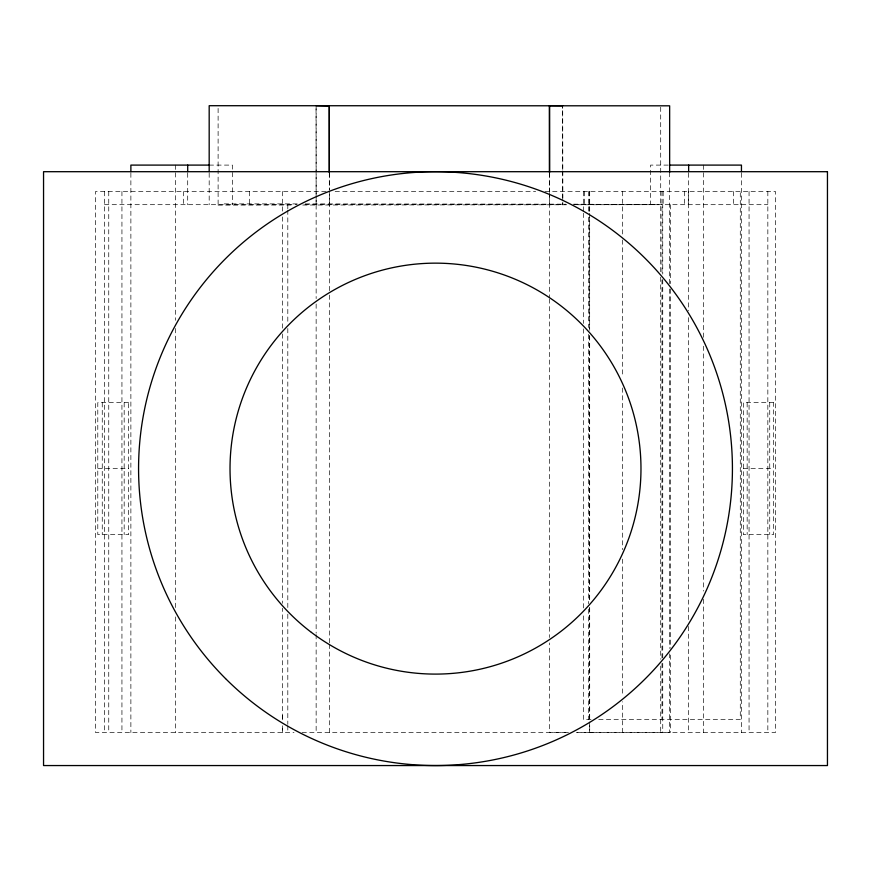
<?xml version="1.0" encoding="UTF-8"?>
<svg xmlns="http://www.w3.org/2000/svg" width="871" height="871" viewBox="0 0 871 871"><rect width="100%" height="100%" fill="white"/><g stroke="black" fill="none" stroke-linecap="round" stroke-linejoin="round"><path stroke-width="0.65" stroke-dasharray="4.36 3.27" d="M282.629 732.565L282.629 725.989M282.64 715.461L282.64 720.72L282.64 608.219M329.336 732.565L329.336 644.181M329.336 642.82L329.336 292.025M329.336 290.664L329.336 191.13L329.325 204.674M589.689 722.005L589.689 732.565L591.017 732.674M589.689 191.544L589.689 211.936M622.678 732.565L622.678 701.71M209.182 165.098L232.35 165.098L232.35 204.685M668.264 165.098L650.604 165.098L650.604 204.685M326.059 191.489L95.56 191.489L95.56 732.565L294.017 732.565M335.106 191.489L535.676 191.489M545.006 191.489L775.44 191.489L775.44 732.565L576.874 732.565M297.218 203.89L222.562 203.89L222.562 204.685M305.286 203.89L565.497 204.162M573.597 204.162L658.944 204.685M104.487 204.685L297.153 204.685M304.915 204.685L566.117 204.685M573.619 204.685L767.841 204.685M218.098 205.11L293.309 205.033M302.705 205.033L568.186 204.772M577.647 204.761L662.744 204.685L662.744 274.071M97.792 468.62L128.636 468.62M743.355 468.62L773.546 468.62M591.028 719.37L583.352 719.37L583.352 614.61M598.747 719.37L740.285 719.37L740.285 191.489M302.052 732.565L568.839 732.565M568.48 732.674L549.492 732.674L549.492 642.929M576.624 732.674L669.647 732.674L669.647 653.805M549.59 204.696L549.579 192.589M316.129 204.685L316.042 105.707M562.753 169.529L562.688 105.707L562.786 204.783L562.775 199.263M562.753 170.792L562.775 198M549.557 173.503L549.579 191.239M329.303 172.469L329.314 190.085M769.735 402.642L769.735 534.609M767.841 191.489L767.841 732.565M749.06 191.489L749.06 732.565M747.155 402.642L747.155 534.609M741.45 173.013L741.45 732.565M733.447 191.489L733.447 204.685M703.398 165.098L703.398 338.013M703.398 346.179L703.398 591.071M703.398 599.237L703.398 732.565M688.645 173.013L688.645 310.805M688.667 317.61L688.645 619.64M688.667 626.445L688.645 732.565M688.308 191.489L688.308 204.685M684.606 191.489L684.606 204.685M670.354 204.685L670.354 283.598M670.354 289.041L670.354 648.209M670.354 655.014L670.354 732.565M669.647 172.447L669.657 283.598M669.657 289.041L669.647 648.362M663.136 191.489L663.136 204.685M662.744 279.515L662.744 657.736M662.744 663.179L662.744 732.565M661.971 191.489L661.971 274.474M661.971 279.918L661.971 658.138M661.971 663.582L661.971 719.37M660.708 107.177L660.708 271.708M660.708 277.152L660.708 659.249M660.708 666.043L660.708 732.674M622.678 191.489L622.678 234.56M622.678 239.993L622.678 377.154M622.678 388.02L622.678 549.612M622.678 559.128L622.678 696.277M589.689 213.297L589.689 330.261M589.689 335.629L589.689 602.362M589.7 607.501L589.711 720.328M589.711 725.772L589.711 732.674M589.384 191.489L589.384 211.893M589.384 217.336L589.384 330.261M589.384 335.705L589.384 602.362M589.384 607.806L589.384 719.37M588.535 191.489L588.535 211.893M588.535 217.336L588.535 327.54M588.535 334.344L588.535 603.723M588.535 609.167L588.535 719.37M584.506 191.489L584.506 204.685M583.352 191.489L583.352 211.893M583.352 213.253L583.352 323.457M583.352 328.9L583.352 609.167M549.492 172.447L549.492 194.2M549.492 195.561L549.492 297.544M549.492 298.905L549.492 637.485M329.336 173.503L329.336 189.769M316.129 105.707L316.14 298.557M316.14 304.001L316.14 633.25M316.14 634.611L316.14 732.565M287.811 204.685L287.811 208.768M287.811 210.129L287.811 323.054M287.811 328.487L287.811 608.753M287.811 614.197L287.811 724.4M287.811 725.761L287.811 732.565M282.629 191.489L282.629 211.849M282.629 216.933L282.629 328.585M282.629 333.931L282.629 603.32M282.629 725.761L282.64 732.674M249.629 191.489L249.629 204.685M218.109 108.407L218.109 204.685M209.182 173.013L209.182 204.685M187.701 173.013L187.701 204.685M183.65 191.489L183.65 204.685M175.517 165.098L175.517 320.332M175.517 328.487L175.517 608.753M175.517 616.918L175.517 732.565M130.879 173.013L130.879 732.565M124.172 402.642L124.172 534.609M121.94 191.489L121.94 732.565M108.755 191.489L108.755 732.565M104.487 191.489L104.487 732.565M102.255 402.642L102.255 534.609M128.636 402.642L97.792 402.642L97.792 534.609L128.636 534.609L128.636 402.642M773.546 402.642L743.355 402.642L743.355 534.609L773.546 534.609L773.546 402.642"/><path stroke-width="1.31" d="M316.042 105.707L329.238 106.022M549.557 172.251L549.492 105.718L562.688 105.805M209.345 165.098L130.879 165.098L130.879 171.696M669.559 165.098L741.45 165.098L741.45 171.696M329.238 105.696L329.303 172.469M688.645 165.098L688.645 171.696M669.647 172.447L669.647 105.816L209.182 105.707L209.182 171.696M549.492 105.816L549.492 172.447M329.336 105.707L329.336 172.142M187.701 165.098L187.701 171.696M827.45 171.696L43.55 171.696L43.55 765.555L827.45 765.555L827.45 171.696M225.535 678.585A296.935 296.935 0 0 0 722.309 545.475A296.935 296.935 0 0 0 358.645 181.81A296.935 296.935 0 0 0 225.535 678.585M311.426 632.411A205.48 205.48 0 0 0 639.379 494.184A205.48 205.48 0 0 0 355.695 279.275A205.48 205.48 0 0 0 311.426 632.411"/></g></svg>
